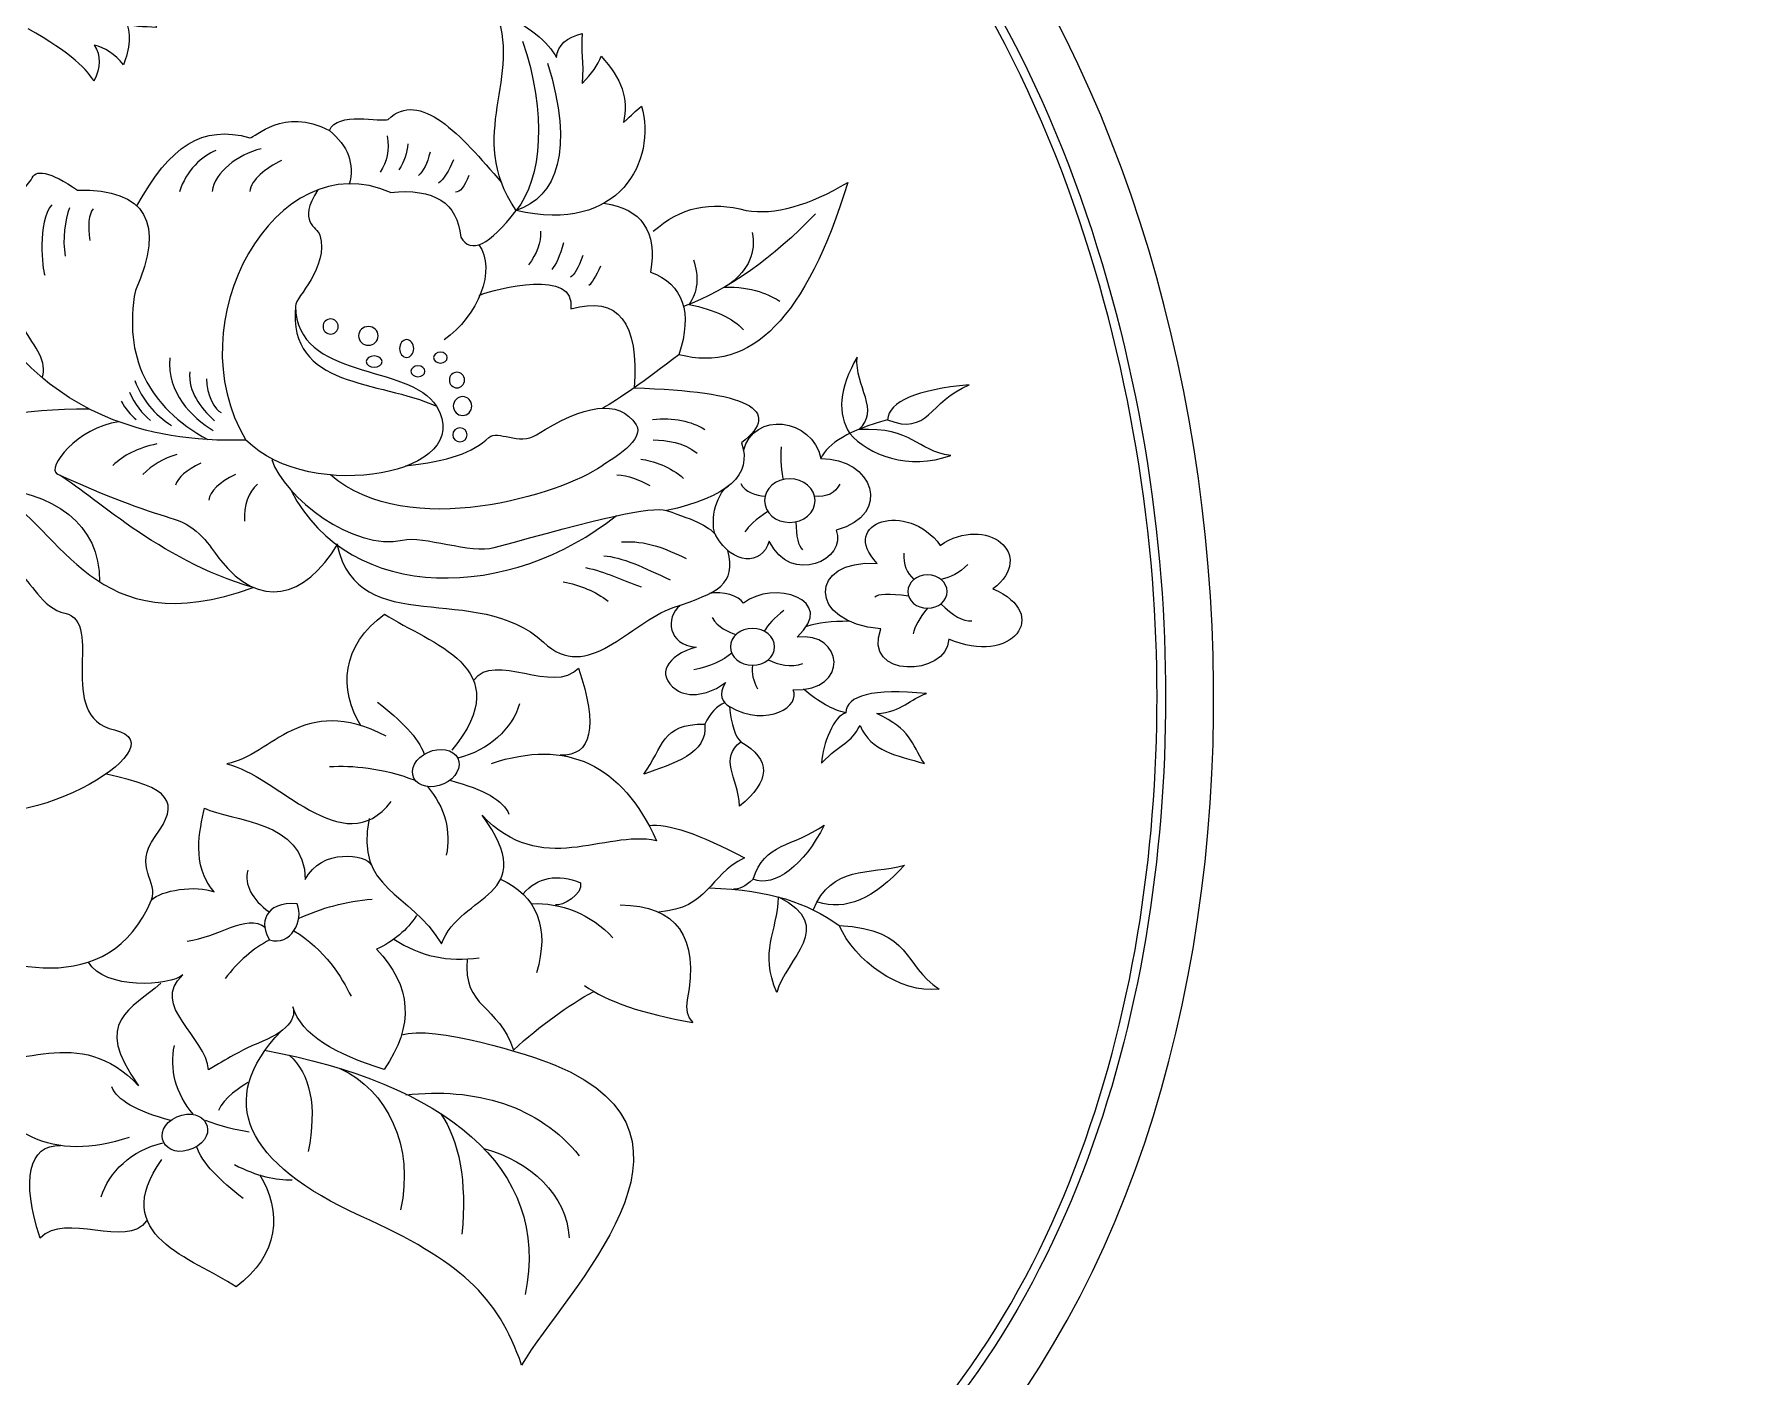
# Model space of a CAD drawing. Header units: millimetres. Extents: x -166 to 172, y -158 to 129.
# Drawn here: x 12.9 to 172.2, y -93 to 32.7 of the extents above; entities that cross this region are included whole.
import ezdxf

# ---------------------------------------------------------------- set-up
doc = ezdxf.new("R2010")
doc.units = ezdxf.units.MM
doc.header["$MEASUREMENT"] = 0
doc.layers.add('layer 1', color=7, linetype='Continuous')

msp = doc.modelspace()

# ---------------------------------------------------------------- linework, layer by layer
at = {"layer": 'layer 1', "color": 250, "lineweight": 20}
msp.add_open_spline([(-12.3631, -123.435), (-165.7126, -157.8223), (-137.4806, 122.4513), (-9.1886, 68.7229), (-9.1886, 68.7229), (-8.4247, 74.1681), (-12.1509, 86.8122), (-13.9516, 91.1744), (-13.9516, 91.1744), (-24.329, 73.4211), (-53.2367, 77.0998), (-64.9361, 97.1143), (-64.9361, 97.1143), (-67.5758, 101.6303), (-64.3734, 103.359), (-56.886, 104.9023), (-56.886, 104.9023), (-41.2744, 108.1206), (-34.0526, 113.077), (-20.7248, 102.9337), (-20.7248, 102.9337), (-24.2642, 107.7232), (-25.494, 110.9543), (-28.7995, 114.4332), (-28.7995, 114.4332), (-38.1184, 124.2413), (-17.0344, 125.9335), (-6.4461, 116.3239), (-6.4461, 116.3239), (29.5395, 128.922), (42.3963, 123.0658), (34.9589, 115.2471), (34.9589, 115.2471), (26.8166, 106.6876), (17.5016, 86.8637), (16.669, 68.8077), (16.669, 68.8077), (143.9302, 122.6322), (172.1622, -157.6414), (18.9416, -123.3026), (18.9416, -123.3026), (3.8516, -119.9208), (1.0822, -120.121), (-12.3631, -123.435)], degree=3, knots=[0, 0, 0, 0, 0.09090909, 0.09090909, 0.09090909, 0.09090909, 0.18181818, 0.18181818, 0.18181818, 0.18181818, 0.27272727, 0.27272727, 0.27272727, 0.27272727, 0.36363636, 0.36363636, 0.36363636, 0.36363636, 0.45454545, 0.45454545, 0.45454545, 0.45454545, 0.54545455, 0.54545455, 0.54545455, 0.54545455, 0.63636364, 0.63636364, 0.63636364, 0.63636364, 0.72727273, 0.72727273, 0.72727273, 0.72727273, 0.81818182, 0.81818182, 0.81818182, 0.81818182, 0.90909091, 0.90909091, 0.90909091, 0.90909091, 1, 1, 1, 1], dxfattribs=at)
at = {"layer": 'layer 1', "color": 22, "lineweight": 20}
for points, knots in [([(19.4704, 63.6169), (36.9992, 71.034), (55.7427, 73.056), (73.1436, 64.1592), (73.1436, 64.1592), (102.8099, 48.9912), (115.9726, 9.6672), (117.76, -21.1733), (117.76, -21.1733), (119.4095, -49.638), (112.5371, -83.2521), (90.5999, -103.4306), (90.5999, -103.4306), (71.2041, -121.2715), (45.6121, -123.2097), (20.7336, -117.634), (20.7336, -117.634), (5.7393, -114.2736), (1.5423, -114.1494), (-13.1995, -117.7799), (-13.1995, -117.7799), (-38.1137, -123.3544), (-63.7516, -121.4031), (-83.1526, -103.5041), (-83.1526, -103.5041), (-105.1191, -83.2381), (-111.9123, -49.4954), (-110.1288, -20.965), (-110.1288, -20.965), (-108.206, 9.7941), (-94.9675, 48.5465), (-65.5421, 63.8095), (-65.5421, 63.8095), (-47.8983, 72.9613), (-28.8016, 71.0301), (-10.9432, 63.519), (-10.9432, 63.519), (-10.7365, 63.4321), (-10.4057, 64.1396), (-10.677, 64.2663), (-10.677, 64.2663), (-15.6231, 66.578), (-20.9344, 68.0944), (-26.2842, 69.226), (-26.2842, 69.226), (-31.5101, 70.3315), (-36.8627, 70.8798), (-42.2054, 70.6978), (-42.2054, 70.6978), (-50.5449, 70.4137), (-58.4989, 68.364), (-65.9105, 64.5197), (-65.9105, 64.5197), (-95.4681, 49.188), (-108.9698, 10.3978), (-110.9272, -20.9151), (-110.9272, -20.9151), (-112.7349, -49.8317), (-105.7835, -83.7136), (-83.6951, -104.0921), (-83.6951, -104.0921), (-64.0503, -122.216), (-38.0976, -124.1706), (-13.0248, -118.5606), (-13.0248, -118.5606), (-13.0248, -118.5606), (-13.0082, -118.5567), (-13.0082, -118.5567), (-13.0082, -118.5567), (-7.6509, -117.2373), (-2.017, -115.91), (3.5272, -115.8857), (3.5272, -115.8857), (6.0309, -115.8748), (8.4993, -116.1221), (10.9711, -116.5059), (10.9711, -116.5059), (14.1835, -117.0046), (17.3871, -117.7039), (20.5586, -118.4146), (20.5586, -118.4146), (45.5936, -124.0254), (71.501, -122.0853), (91.1415, -104.0194), (91.1415, -104.0194), (113.2004, -83.729), (120.2305, -49.9772), (118.5587, -21.127), (118.5587, -21.127), (116.7385, 10.2786), (103.3081, 49.635), (73.5078, 64.8715), (73.5078, 64.8715), (66.1943, 68.6108), (58.3589, 70.5828), (50.1533, 70.8189), (50.1533, 70.8189), (44.8957, 70.9702), (39.6467, 70.4061), (34.5099, 69.2952), (34.5099, 69.2952), (29.2633, 68.1606), (24.1411, 66.4613), (19.2025, 64.3725), (19.2025, 64.3725), (18.9522, 64.2276), (19.3216, 63.5554), (19.4704, 63.6169)], [0, 0, 0, 0, 0.03703704, 0.03703704, 0.03703704, 0.03703704, 0.07407407, 0.07407407, 0.07407407, 0.07407407, 0.11111111, 0.11111111, 0.11111111, 0.11111111, 0.14814815, 0.14814815, 0.14814815, 0.14814815, 0.18518519, 0.18518519, 0.18518519, 0.18518519, 0.22222222, 0.22222222, 0.22222222, 0.22222222, 0.25925926, 0.25925926, 0.25925926, 0.25925926, 0.2962963, 0.2962963, 0.2962963, 0.2962963, 0.33333333, 0.33333333, 0.33333333, 0.33333333, 0.37037037, 0.37037037, 0.37037037, 0.37037037, 0.40740741, 0.40740741, 0.40740741, 0.40740741, 0.44444444, 0.44444444, 0.44444444, 0.44444444, 0.48148148, 0.48148148, 0.48148148, 0.48148148, 0.51851852, 0.51851852, 0.51851852, 0.51851852, 0.55555556, 0.55555556, 0.55555556, 0.55555556, 0.59259259, 0.59259259, 0.59259259, 0.59259259, 0.62962963, 0.62962963, 0.62962963, 0.62962963, 0.66666667, 0.66666667, 0.66666667, 0.66666667, 0.7037037, 0.7037037, 0.7037037, 0.7037037, 0.74074074, 0.74074074, 0.74074074, 0.74074074, 0.77777778, 0.77777778, 0.77777778, 0.77777778, 0.81481481, 0.81481481, 0.81481481, 0.81481481, 0.85185185, 0.85185185, 0.85185185, 0.85185185, 0.88888889, 0.88888889, 0.88888889, 0.88888889, 0.92592593, 0.92592593, 0.92592593, 0.92592593, 0.96296296, 0.96296296, 0.96296296, 0.96296296, 1, 1, 1, 1]), ([(-3.4224, 35.7714), (3.2817, 41.6884), (9.3297, 43.3478), (14.3545, 40.3192), (14.3545, 40.3192), (19.5029, 37.216), (19.0401, 41.5019), (26.1766, 36.7983), (26.1766, 36.7983), (24.576, 36.6872), (23.5994, 36.3902), (22.6426, 36.5469), (22.6426, 36.5469), (23.7742, 35.4849), (24.3915, 34.7396), (24.3402, 33.2874), (24.3402, 33.2874), (23.2599, 33.4338), (21.923, 33.1418), (21.4081, 34.0199), (21.4081, 34.0199), (22.0814, 32.8888), (21.8404, 31.2116), (21.2924, 29.8083), (21.2924, 29.8083), (20.4563, 30.8092), (19.5433, 31.4196), (18.5531, 31.6393), (18.5531, 31.6393), (19.1834, 30.6628), (19.1705, 29.5396), (18.5145, 28.27), (18.5145, 28.27), (18.0257, 29.1976), (16.4048, 30.9311), (12.3673, 33.1651)], [0, 0, 0, 0, 0.11111111, 0.11111111, 0.11111111, 0.11111111, 0.22222222, 0.22222222, 0.22222222, 0.22222222, 0.33333333, 0.33333333, 0.33333333, 0.33333333, 0.44444444, 0.44444444, 0.44444444, 0.44444444, 0.55555556, 0.55555556, 0.55555556, 0.55555556, 0.66666667, 0.66666667, 0.66666667, 0.66666667, 0.77777778, 0.77777778, 0.77777778, 0.77777778, 0.88888889, 0.88888889, 0.88888889, 0.88888889, 1, 1, 1, 1]), ([(58.0164, 16.1745), (53.1851, 23.3524), (58.8445, 28.5293), (56.0073, 35.1725), (56.0073, 35.1725), (59.2205, 33.3512), (61.0557, 31.9516), (61.8026, 30.4779), (61.8026, 30.4779), (61.9185, 31.6823), (62.7425, 32.3361), (64.2172, 32.7155), (64.2172, 32.7155), (64.0302, 31.075), (64.3837, 30.1143), (64.2011, 28.0612), (64.2011, 28.0612), (65.1202, 29.0143), (65.6656, 29.7544), (65.9751, 30.606), (65.9751, 30.606), (67.9265, 28.4598), (68.5508, 26.6882), (68.0614, 24.3899), (68.0614, 24.3899), (68.9756, 25.2212), (69.0768, 25.3987), (69.7613, 25.9302), (69.7613, 25.9302), (71.1892, 20.9481), (67.784, 13.8817), (58.0166, 16.1745)], [0, 0, 0, 0, 0.125, 0.125, 0.125, 0.125, 0.25, 0.25, 0.25, 0.25, 0.375, 0.375, 0.375, 0.375, 0.5, 0.5, 0.5, 0.5, 0.625, 0.625, 0.625, 0.625, 0.75, 0.75, 0.75, 0.75, 0.875, 0.875, 0.875, 0.875, 1, 1, 1, 1]), ([(22.5384, 16.6032), (25.6664, 22.2382), (28.6505, 24.2084), (33.1024, 22.9822), (33.1024, 22.9822), (33.591, 22.9269), (36.2482, 25.9336), (40.5536, 23.6562), (40.5536, 23.6562), (41.2445, 25.4583), (45.4392, 24.4227), (46.0397, 24.6832), (46.0397, 24.6832), (49.0523, 27.5308), (52.805, 23.2785), (56.6594, 18.7792)], [0, 0, 0, 0, 0.25, 0.25, 0.25, 0.25, 0.5, 0.5, 0.5, 0.5, 0.75, 0.75, 0.75, 0.75, 1, 1, 1, 1]), ([(32.7492, -5.3173), (22.8073, -5.6109), (15.2351, -2.3834), (10.032, 4.3651), (10.032, 4.3651), (6.0659, 7.4947), (6.9415, 12.3848), (12.6593, 19.0352), (12.6593, 19.0352), (12.9684, 20.1356), (14.4109, 19.8177), (16.9865, 18.0816), (16.9865, 18.0816), (23.4255, 18.1795), (25.2286, 15.0499), (22.3953, 8.6927), (22.3953, 8.6927), (21.2692, 2.4894), (23.5286, -2.1632), (29.1733, -5.2649)], [0, 0, 0, 0, 0.2, 0.2, 0.2, 0.2, 0.4, 0.4, 0.4, 0.4, 0.6, 0.6, 0.6, 0.6, 0.8, 0.8, 0.8, 0.8, 1, 1, 1, 1]), ([(39.4787, 18.0999), (37.477, 15.0514), (39.4383, 14.6412), (39.654, 13.8715), (39.654, 13.8715), (40.5247, 10.7646), (37.3779, 8.1278), (37.3855, 7.2258), (37.3855, 7.2258), (37.4442, 0.2354), (48.0689, 1.9162), (50.5643, -2.1438), (50.5643, -2.1438), (54.4725, -8.5021), (38.7986, -11.3701), (32.7492, -5.3173)], [0, 0, 0, 0, 0.25, 0.25, 0.25, 0.25, 0.5, 0.5, 0.5, 0.5, 0.75, 0.75, 0.75, 0.75, 1, 1, 1, 1]), ([(46.2714, 17.8616), (50.3666, 18.2772), (52.556, 16.8837), (52.8394, 13.6806), (52.8394, 13.6806), (53.7924, 12.0669), (55.5181, 12.8982), (58.0164, 16.1745)], [0, 0, 0, 0, 0.5, 0.5, 0.5, 0.5, 1, 1, 1, 1]), ([(70.8521, 14.2219), (73.383, 16.4679), (76.2841, 17.1125), (79.5556, 16.1555), (79.5556, 16.1555), (82.2305, 15.7455), (85.3993, 16.6244), (89.0618, 18.7925), (89.0618, 18.7925), (85.1935, 6.1941), (80.0226, 0.8788), (73.2596, 2.6783)], [0, 0, 0, 0, 0.33333333, 0.33333333, 0.33333333, 0.33333333, 0.66666667, 0.66666667, 0.66666667, 0.66666667, 1, 1, 1, 1]), ([(74.607, 11.5567), (75.1572, 9.9347), (75.0231, 8.5406), (74.2047, 7.3748), (74.2047, 7.3748), (76.635, 6.8766), (78.3291, 6.0866), (79.287, 5.0047)], [0, 0, 0, 0, 0.5, 0.5, 0.5, 0.5, 1, 1, 1, 1]), ([(54.5512, 8.2263), (56.162, 8.8769), (63.7023, 10.8065), (63.1364, 6.9558), (63.1364, 6.9558), (67.5808, 8.2449), (69.5453, 5.6867), (69.0622, -0.4274)], [0, 0, 0, 0, 0.5, 0.5, 0.5, 0.5, 1, 1, 1, 1]), ([(40.6675, 6.0183), (41.0595, 6.0183), (41.3776, 5.7034), (41.3776, 5.3151), (41.3776, 5.3151), (41.3776, 4.9268), (41.0595, 4.6119), (40.6675, 4.6119), (40.6675, 4.6119), (40.2757, 4.6119), (39.9578, 4.9268), (39.9578, 5.3151), (39.9578, 5.3151), (39.9578, 5.7034), (40.2757, 6.0183), (40.6675, 6.0183)], [0, 0, 0, 0, 0.25, 0.25, 0.25, 0.25, 0.5, 0.5, 0.5, 0.5, 0.75, 0.75, 0.75, 0.75, 1, 1, 1, 1]), ([(44.2015, 5.3151), (44.7042, 5.3151), (45.112, 4.9215), (45.112, 4.4361), (45.112, 4.4361), (45.112, 3.9509), (44.7042, 3.5572), (44.2015, 3.5572), (44.2015, 3.5572), (43.6988, 3.5572), (43.2912, 3.9509), (43.2912, 4.4361), (43.2912, 4.4361), (43.2912, 4.9215), (43.6988, 5.3151), (44.2015, 5.3151)], [0, 0, 0, 0, 0.25, 0.25, 0.25, 0.25, 0.5, 0.5, 0.5, 0.5, 0.75, 0.75, 0.75, 0.75, 1, 1, 1, 1]), ([(47.7816, 4.0846), (48.148, 4.0846), (48.4452, 3.7106), (48.4452, 3.2496), (48.4452, 3.2496), (48.4452, 2.7885), (48.148, 2.4146), (47.7816, 2.4146), (47.7816, 2.4146), (47.4153, 2.4146), (47.1181, 2.7885), (47.1181, 3.2496), (47.1181, 3.2496), (47.1181, 3.7106), (47.4153, 4.0846), (47.7816, 4.0846)], [0, 0, 0, 0, 0.25, 0.25, 0.25, 0.25, 0.5, 0.5, 0.5, 0.5, 0.75, 0.75, 0.75, 0.75, 1, 1, 1, 1]), ([(44.7417, 2.561), (45.1506, 2.561), (45.4825, 2.3249), (45.4825, 2.0337), (45.4825, 2.0337), (45.4825, 1.7425), (45.1506, 1.5063), (44.7417, 1.5063), (44.7417, 1.5063), (44.3327, 1.5063), (44.0009, 1.7425), (44.0009, 2.0337), (44.0009, 2.0337), (44.0009, 2.3249), (44.3327, 2.561), (44.7417, 2.561)], [0, 0, 0, 0, 0.25, 0.25, 0.25, 0.25, 0.5, 0.5, 0.5, 0.5, 0.75, 0.75, 0.75, 0.75, 1, 1, 1, 1]), ([(48.841, 1.6395), (49.202, 1.6395), (49.4947, 1.4102), (49.4947, 1.1275), (49.4947, 1.1275), (49.4947, 0.8447), (49.202, 0.6154), (48.841, 0.6154), (48.841, 0.6154), (48.4801, 0.6154), (48.1874, 0.8447), (48.1874, 1.1275), (48.1874, 1.1275), (48.1874, 1.4102), (48.4801, 1.6395), (48.841, 1.6395)], [0, 0, 0, 0, 0.25, 0.25, 0.25, 0.25, 0.5, 0.5, 0.5, 0.5, 0.75, 0.75, 0.75, 0.75, 1, 1, 1, 1]), ([(50.939, 2.9197), (51.2941, 2.9197), (51.582, 2.6904), (51.582, 2.4077), (51.582, 2.4077), (51.582, 2.1249), (51.2941, 1.8956), (50.939, 1.8956), (50.939, 1.8956), (50.5838, 1.8956), (50.2959, 2.1249), (50.2959, 2.4077), (50.2959, 2.4077), (50.2959, 2.6904), (50.5838, 2.9197), (50.939, 2.9197)], [0, 0, 0, 0, 0.25, 0.25, 0.25, 0.25, 0.5, 0.5, 0.5, 0.5, 0.75, 0.75, 0.75, 0.75, 1, 1, 1, 1]), ([(89.2561, -4.6898), (88.0328, -2.869), (88.2562, -0.4912), (89.9259, 2.4439), (89.9259, 2.4439), (89.7067, -0.2966), (92.1561, -2.5621), (90.0864, -4.317), (90.0864, -4.317), (95.2512, -4.1251), (95.3877, -6.2748), (98.6911, -6.7559), (98.6911, -6.7559), (94.8173, -8.1758), (90.8939, -6.6779), (89.2561, -4.6898)], [0, 0, 0, 0, 0.25, 0.25, 0.25, 0.25, 0.5, 0.5, 0.5, 0.5, 0.75, 0.75, 0.75, 0.75, 1, 1, 1, 1]), ([(52.4884, 1.0376), (52.8803, 1.0376), (53.1981, 0.7094), (53.1981, 0.305), (53.1981, 0.305), (53.1981, -0.0994), (52.8803, -0.4274), (52.4884, -0.4274), (52.4884, -0.4274), (52.0965, -0.4274), (51.7785, -0.0994), (51.7785, 0.305), (51.7785, 0.305), (51.7785, 0.7094), (52.0965, 1.0376), (52.4884, 1.0376)], [0, 0, 0, 0, 0.25, 0.25, 0.25, 0.25, 0.5, 0.5, 0.5, 0.5, 0.75, 0.75, 0.75, 0.75, 1, 1, 1, 1]), ([(47.6793, -7.7129), (51.7373, -7.303), (53.982, -6.4558), (55.4793, -5.0722), (55.4793, -5.0722), (56.3067, -4.3078), (58.2922, -5.8695), (59.9265, -4.8222), (59.9265, -4.8222), (64.2969, -2.0213), (67.6617, -1.3834), (69.2473, -3.8846), (69.2473, -3.8846), (70.1301, -5.2774), (67.0185, -7.0756), (66.0375, -7.752), (66.0375, -7.752), (62.2232, -10.3817), (47.9708, -14.8527), (40.6504, -8.5744)], [0, 0, 0, 0, 0.2, 0.2, 0.2, 0.2, 0.4, 0.4, 0.4, 0.4, 0.6, 0.6, 0.6, 0.6, 0.8, 0.8, 0.8, 0.8, 1, 1, 1, 1]), ([(53.013, -1.2478), (53.4901, -1.2478), (53.8773, -1.6414), (53.8773, -2.1267), (53.8773, -2.1267), (53.8773, -2.6121), (53.4901, -3.0057), (53.013, -3.0057), (53.013, -3.0057), (52.5359, -3.0057), (52.149, -2.6121), (52.149, -2.1267), (52.149, -2.1267), (52.149, -1.6414), (52.5359, -1.2478), (53.013, -1.2478)], [0, 0, 0, 0, 0.25, 0.25, 0.25, 0.25, 0.5, 0.5, 0.5, 0.5, 0.75, 0.75, 0.75, 0.75, 1, 1, 1, 1]), ([(69.0622, -0.4274), (79.6998, -0.7398), (83.0536, -2.4588), (79.1237, -5.584), (79.1237, -5.584), (80.1523, -8.5529), (77.8068, -10.6623), (72.0867, -11.9125)], [0, 0, 0, 0, 0.5, 0.5, 0.5, 0.5, 1, 1, 1, 1]), ([(92.7653, -3.4159), (96.6373, -4.9535), (96.6093, -1.6991), (100.4196, -0.1344), (100.4196, -0.1344), (95.4814, -0.6032), (92.93, -1.6971), (92.7653, -3.4159), (92.7653, -3.4159), (89.2472, -4.3926), (87.1689, -5.6035), (86.5308, -7.0489)], [0, 0, 0, 0, 0.33333333, 0.33333333, 0.33333333, 0.33333333, 0.66666667, 0.66666667, 0.66666667, 0.66666667, 1, 1, 1, 1]), ([(18.1107, -2.4142), (4.9515, -2.4336), (1.1933, -5.8806), (9.3911, -10.227), (9.3911, -10.227), (15.6117, -13.5251), (18.4828, -24.5543), (33.4096, -19.0977), (33.4096, -19.0977), (24.517, -16.5275), (18.3003, -10.3149), (15.0509, -8.4552)], [0, 0, 0, 0, 0.33333333, 0.33333333, 0.33333333, 0.33333333, 0.66666667, 0.66666667, 0.66666667, 0.66666667, 1, 1, 1, 1]), ([(79.3132, -6.3242), (80.1838, -2.5835), (85.7651, -3.1886), (86.5308, -7.0489), (86.5308, -7.0489), (91.3458, -6.9406), (93.3702, -12.3029), (87.9728, -13.7346), (87.9728, -13.7346), (89.0704, -16.4873), (83.7198, -19.0035), (81.7165, -14.7755), (81.7165, -14.7755), (80.9513, -17.1159), (78.3045, -16.9996), (76.7164, -14.2562), (76.7164, -14.2562), (76.1665, -13.3061), (76.5698, -10.4339), (77.8842, -9.6056)], [0, 0, 0, 0, 0.2, 0.2, 0.2, 0.2, 0.4, 0.4, 0.4, 0.4, 0.6, 0.6, 0.6, 0.6, 0.8, 0.8, 0.8, 0.8, 1, 1, 1, 1]), ([(20.8607, -3.6088), (16.9477, -4.0785), (14.0635, -7.996), (15.0509, -8.4552), (15.0509, -8.4552), (21.2936, -11.3588), (24.4591, -12.161), (26.4087, -12.85), (26.4087, -12.85), (28.5024, -13.5898), (29.6083, -15.5854), (30.3593, -16.5416), (30.3593, -16.5416), (33.9777, -21.15), (38.1778, -20.2137), (41.3467, -15.0181)], [0, 0, 0, 0, 0.25, 0.25, 0.25, 0.25, 0.5, 0.5, 0.5, 0.5, 0.75, 0.75, 0.75, 0.75, 1, 1, 1, 1]), ([(52.7661, -4.1777), (53.141, -4.1777), (53.4452, -4.4663), (53.4452, -4.8222), (53.4452, -4.8222), (53.4452, -5.1781), (53.141, -5.4667), (52.7661, -5.4667), (52.7661, -5.4667), (52.3913, -5.4667), (52.0871, -5.1781), (52.0871, -4.8222), (52.0871, -4.8222), (52.0871, -4.4663), (52.3913, -4.1777), (52.7661, -4.1777)], [0, 0, 0, 0, 0.25, 0.25, 0.25, 0.25, 0.5, 0.5, 0.5, 0.5, 0.75, 0.75, 0.75, 0.75, 1, 1, 1, 1]), ([(35.1524, -7.119), (36.2849, -10.6818), (42.8265, -15.7186), (47.3959, -14.6665), (47.3959, -14.6665), (49.3366, -14.2197), (53.811, -15.9701), (55.9761, -15.3698), (55.9761, -15.3698), (65.7241, -12.6669), (70.7083, -11.4633), (72.0867, -11.9125)], [0, 0, 0, 0, 0.33333333, 0.33333333, 0.33333333, 0.33333333, 0.66666667, 0.66666667, 0.66666667, 0.66666667, 1, 1, 1, 1]), ([(83.6297, -8.9348), (84.935, -8.9348), (85.9938, -9.8483), (85.9938, -10.9749), (85.9938, -10.9749), (85.9938, -12.1015), (84.935, -13.015), (83.6297, -13.015), (83.6297, -13.015), (82.3243, -13.015), (81.2657, -12.1015), (81.2657, -10.9749), (81.2657, -10.9749), (81.2657, -9.8483), (82.3243, -8.9348), (83.6297, -8.9348)], [0, 0, 0, 0, 0.25, 0.25, 0.25, 0.25, 0.5, 0.5, 0.5, 0.5, 0.75, 0.75, 0.75, 0.75, 1, 1, 1, 1]), ([(102.6417, -19.2371), (106.8083, -16.0533), (102.0244, -12.2053), (97.7035, -15.1646), (97.7035, -15.1646), (94.6581, -10.926), (88.1537, -12.9656), (91.8011, -16.8464), (91.8011, -16.8464), (85.3583, -16.4537), (85.2297, -22.4033), (92.148, -22.9873), (92.148, -22.9873), (90.3375, -27.6359), (98.3826, -27.509), (98.5059, -23.9249), (98.5059, -23.9249), (104.4216, -26.5325), (108.1765, -21.5711), (102.6417, -19.2371)], [0, 0, 0, 0, 0.2, 0.2, 0.2, 0.2, 0.4, 0.4, 0.4, 0.4, 0.6, 0.6, 0.6, 0.6, 0.8, 0.8, 0.8, 0.8, 1, 1, 1, 1]), ([(-0.165, -14.8986), (1.2985, -17.2451), (7.4767, -16.0273), (11.5012, -17.8568), (11.5012, -17.8568), (12.5741, -18.3445), (13.6333, -21.0577), (15.8117, -21.5122), (15.8117, -21.5122), (19.6026, -22.303), (14.7589, -31.1158), (20.4473, -32.436), (20.4473, -32.436), (27.0474, -33.9677), (10.8358, -43.2598), (4.6411, -39.1694)], [0, 0, 0, 0, 0.25, 0.25, 0.25, 0.25, 0.5, 0.5, 0.5, 0.5, 0.75, 0.75, 0.75, 0.75, 1, 1, 1, 1]), ([(41.2761, -15.1327), (43.2758, -24.0664), (54.3576, -18.4144), (60.5748, -24.2289), (60.5748, -24.2289), (64.7659, -28.1486), (68.6101, -22.3772), (72.7321, -20.9843), (72.7321, -20.9843), (77.0236, -19.5342), (78.5974, -18.8549), (77.8365, -15.6443)], [0, 0, 0, 0, 0.33333333, 0.33333333, 0.33333333, 0.33333333, 0.66666667, 0.66666667, 0.66666667, 0.66666667, 1, 1, 1, 1]), ([(73.3583, -20.7756), (71.9838, -21.9813), (72.2082, -24.4569), (74.8644, -24.6865), (74.8644, -24.6865), (72.128, -25.5071), (71.0493, -27.2086), (72.9925, -28.6615), (72.9925, -28.6615), (74.1066, -29.4944), (76.2533, -29.14), (77.6016, -27.98), (77.6016, -27.98), (76.8914, -29.1204), (77.3412, -29.8918), (77.9817, -30.2533), (77.9817, -30.2533), (81.6017, -32.2955), (84.7202, -30.1265), (83.9384, -28.6711), (83.9384, -28.6711), (89.3396, -28.8471), (88.6298, -23.1925), (84.3086, -23.749), (84.3086, -23.749), (88.2386, -20.2234), (81.9735, -18.3483), (79.3088, -20.5848), (79.3088, -20.5848), (78.8477, -19.8737), (77.3704, -19.4256), (76.11, -19.6696)], [0, 0, 0, 0, 0.125, 0.125, 0.125, 0.125, 0.25, 0.25, 0.25, 0.25, 0.375, 0.375, 0.375, 0.375, 0.5, 0.5, 0.5, 0.5, 0.625, 0.625, 0.625, 0.625, 0.75, 0.75, 0.75, 0.75, 0.875, 0.875, 0.875, 0.875, 1, 1, 1, 1]), ([(96.5153, -17.9187), (97.5295, -17.9187), (98.3517, -18.6206), (98.3517, -19.4861), (98.3517, -19.4861), (98.3517, -20.3517), (97.5295, -21.0536), (96.5153, -21.0536), (96.5153, -21.0536), (95.5011, -21.0536), (94.6789, -20.3517), (94.6789, -19.4861), (94.6789, -19.4861), (94.6789, -18.6206), (95.5011, -17.9187), (96.5153, -17.9187)], [0, 0, 0, 0, 0.25, 0.25, 0.25, 0.25, 0.5, 0.5, 0.5, 0.5, 0.75, 0.75, 0.75, 0.75, 1, 1, 1, 1]), ([(43.5357, -32.0946), (41.374, -28.6413), (41.7069, -24.5196), (45.7221, -21.5878), (45.7221, -21.5878), (49.9127, -24.3774), (58.4281, -26.512), (52.0035, -34.3407)], [0, 0, 0, 0, 0.5, 0.5, 0.5, 0.5, 1, 1, 1, 1]), ([(80.1421, -22.9287), (81.2838, -22.9287), (82.21, -23.7028), (82.21, -24.6574), (82.21, -24.6574), (82.21, -25.6119), (81.2838, -26.3859), (80.1421, -26.3859), (80.1421, -26.3859), (79.0004, -26.3859), (78.0743, -25.6119), (78.0743, -24.6574), (78.0743, -24.6574), (78.0743, -23.7028), (79.0004, -22.9287), (80.1421, -22.9287)], [0, 0, 0, 0, 0.25, 0.25, 0.25, 0.25, 0.5, 0.5, 0.5, 0.5, 0.75, 0.75, 0.75, 0.75, 1, 1, 1, 1]), ([(54.1056, -27.757), (55.9093, -25.0489), (61.5697, -29.177), (63.8716, -26.6414), (63.8716, -26.6414), (65.6905, -32.147), (65.1217, -34.9007), (62.1359, -34.803)], [0, 0, 0, 0, 0.5, 0.5, 0.5, 0.5, 1, 1, 1, 1]), ([(88.8766, -30.8393), (87.7633, -31.1078), (86.7221, -33.7357), (86.5928, -35.5271), (86.5928, -35.5271), (88.4321, -33.6459), (89.3656, -33.7078), (90.2012, -32.0034), (90.2012, -32.0034), (91.2571, -34.4936), (93.5999, -34.7882), (96.2221, -35.5857), (96.2221, -35.5857), (94.9551, -33.5992), (95.0093, -32.4294), (91.7777, -30.8979), (91.7777, -30.8979), (94.1467, -30.7239), (94.935, -29.5117), (96.4074, -29.0228), (96.4074, -29.0228), (91.4278, -28.5735), (88.9179, -29.1791), (88.8766, -30.8393), (88.8766, -30.8393), (87.6435, -30.5585), (86.3251, -29.8236), (84.9213, -28.6341)], [0, 0, 0, 0, 0.14285714, 0.14285714, 0.14285714, 0.14285714, 0.28571429, 0.28571429, 0.28571429, 0.28571429, 0.42857143, 0.42857143, 0.42857143, 0.42857143, 0.57142857, 0.57142857, 0.57142857, 0.57142857, 0.71428571, 0.71428571, 0.71428571, 0.71428571, 0.85714286, 0.85714286, 0.85714286, 0.85714286, 1, 1, 1, 1]), ([(45.8763, -33.0223), (37.9549, -28.9552), (35.2389, -34.7828), (30.9484, -35.6123), (30.9484, -35.6123), (35.5433, -36.5667), (41.8738, -45.0035), (46.3397, -39.1306)], [0, 0, 0, 0, 0.5, 0.5, 0.5, 0.5, 1, 1, 1, 1]), ([(77.5369, -29.8881), (76.8193, -30.1752), (76.1959, -30.8438), (75.6669, -31.8941), (75.6669, -31.8941), (76.0372, -34.6676), (72.6693, -35.5926), (69.988, -36.5819), (69.988, -36.5819), (71.7731, -34.0741), (71.5865, -31.8298), (75.6669, -31.8941)], [0, 0, 0, 0, 0.33333333, 0.33333333, 0.33333333, 0.33333333, 0.66666667, 0.66666667, 0.66666667, 0.66666667, 1, 1, 1, 1]), ([(77.9817, -30.2533), (78.1565, -31.9723), (78.5167, -33.066), (79.0619, -33.5347), (79.0619, -33.5347), (81.9013, -35.1951), (81.8601, -37.207), (78.9385, -39.5702), (78.9385, -39.5702), (78.7226, -36.6864), (76.9953, -35.1614), (79.0619, -33.5347)], [0, 0, 0, 0, 0.33333333, 0.33333333, 0.33333333, 0.33333333, 0.66666667, 0.66666667, 0.66666667, 0.66666667, 1, 1, 1, 1]), ([(55.7084, -35.5634), (62.7778, -33.2179), (67.9254, -35.6284), (71.1513, -42.7956), (71.1513, -42.7956), (66.2609, -41.7834), (60.402, -46.3366), (54.8333, -40.4011)], [0, 0, 0, 0, 0.5, 0.5, 0.5, 0.5, 1, 1, 1, 1]), ([(49.7607, -34.5305), (48.6271, -35.05), (48.0436, -36.1308), (48.457, -36.9441), (48.457, -36.9441), (48.8705, -37.7573), (50.1254, -37.9955), (51.259, -37.476), (51.259, -37.476), (52.3925, -36.9564), (52.9763, -35.8756), (52.5627, -35.0623), (52.5627, -35.0623), (52.1491, -34.2491), (50.8943, -34.0109), (49.7607, -34.5305)], [0, 0, 0, 0, 0.25, 0.25, 0.25, 0.25, 0.5, 0.5, 0.5, 0.5, 0.75, 0.75, 0.75, 0.75, 1, 1, 1, 1]), ([(3.681, -51.5395), (9.5412, -54.7953), (19.9348, -57.7877), (23.9176, -48.3257), (23.9176, -48.3257), (24.6109, -46.6784), (22.1678, -45.2798), (24.2565, -42.4046), (24.2565, -42.4046), (26.6187, -39.1531), (25.7665, -37.8437), (19.6825, -36.5763)], [0, 0, 0, 0, 0.33333333, 0.33333333, 0.33333333, 0.33333333, 0.66666667, 0.66666667, 0.66666667, 0.66666667, 1, 1, 1, 1]), ([(23.9176, -48.3257), (24.7292, -47.4666), (28.0921, -46.8973), (29.7851, -47.593), (29.7851, -47.593), (27.5825, -45.0092), (28.4177, -41.8659), (28.8734, -39.762), (28.8734, -39.762), (31.3131, -40.9665), (38.2922, -40.8565), (38.2934, -46.4328)], [0, 0, 0, 0, 0.33333333, 0.33333333, 0.33333333, 0.33333333, 0.66666667, 0.66666667, 0.66666667, 0.66666667, 1, 1, 1, 1]), ([(44.269, -40.7148), (42.9156, -47.4715), (48.0885, -47.4882), (51.038, -52.441), (51.038, -52.441), (52.7991, -47.6579), (60.4988, -48.1732), (54.8333, -40.4011)], [0, 0, 0, 0, 0.5, 0.5, 0.5, 0.5, 1, 1, 1, 1]), ([(70.4612, -41.3893), (72.1807, -41.1504), (75.156, -42.1567), (79.3873, -44.4082), (79.3873, -44.4082), (75.9365, -46.1152), (76.1317, -49.0777), (71.3688, -49.4789)], [0, 0, 0, 0, 0.5, 0.5, 0.5, 0.5, 1, 1, 1, 1]), ([(80.2111, -46.4116), (81.2338, -42.9423), (83.9205, -43.4164), (86.8513, -41.3296), (86.8513, -41.3296), (84.9919, -45.1213), (82.1993, -47.1978), (80.2111, -46.4116), (80.2111, -46.4116), (79.4542, -47.0788), (78.8386, -47.389), (78.3638, -47.3422)], [0, 0, 0, 0, 0.33333333, 0.33333333, 0.33333333, 0.33333333, 0.66666667, 0.66666667, 0.66666667, 0.66666667, 1, 1, 1, 1]), ([(58.6992, -47.7773), (59.9465, -46.2), (61.9636, -45.8624), (64.0507, -46.7327), (64.0507, -46.7327), (64.3027, -47.8417), (62.3169, -48.9269), (61.7164, -48.8129)], [0, 0, 0, 0, 0.5, 0.5, 0.5, 0.5, 1, 1, 1, 1]), ([(85.8135, -49.3004), (87.5695, -45.0436), (90.994, -45.9989), (94.367, -45.0922), (94.367, -45.0922), (91.5158, -48.243), (88.8077, -49.3924), (86.2427, -48.5407)], [0, 0, 0, 0, 0.5, 0.5, 0.5, 0.5, 1, 1, 1, 1]), ([(34.9636, -52.08), (33.9513, -50.6305), (34.4499, -48.4467), (37.5375, -48.7083), (37.5375, -48.7083), (38.2166, -50.2392), (36.9026, -52.7154), (34.9636, -52.08)], [0, 0, 0, 0, 0.5, 0.5, 0.5, 0.5, 1, 1, 1, 1]), ([(67.7539, -48.806), (73.073, -48.8385), (75.1665, -51.803), (74.0338, -57.6997), (74.0338, -57.6997), (73.8624, -58.563), (74.0338, -59.2635), (74.5486, -59.8009)], [0, 0, 0, 0, 0.5, 0.5, 0.5, 0.5, 1, 1, 1, 1]), ([(82.4244, -57.0155), (83.2183, -53.8163), (88.0992, -50.8486), (82.578, -48.0617), (82.578, -48.0617), (82.487, -51.4528), (80.7239, -53.0795), (82.4244, -57.0155)], [0, 0, 0, 0, 0.5, 0.5, 0.5, 0.5, 1, 1, 1, 1]), ([(48.718, -49.8104), (47.8328, -51.1354), (46.5767, -52.1852), (44.9498, -52.9596), (44.9498, -52.9596), (48.2787, -56.3803), (48.519, -60.1267), (45.6706, -64.1988)], [0, 0, 0, 0, 0.5, 0.5, 0.5, 0.5, 1, 1, 1, 1]), ([(97.6099, -56.6735), (94.1115, -54.4256), (95.2655, -51.1616), (88.2451, -50.7227), (88.2451, -50.7227), (89.7309, -54.0002), (93.8421, -57.1454), (97.6099, -56.6735)], [0, 0, 0, 0, 0.5, 0.5, 0.5, 0.5, 1, 1, 1, 1]), ([(53.4419, -53.8653), (52.981, -58.4388), (56.4199, -58.143), (57.7674, -62.3907), (57.7674, -62.3907), (60.3381, -60.0503), (62.8464, -58.221), (65.2928, -56.9026)], [0, 0, 0, 0, 0.5, 0.5, 0.5, 0.5, 1, 1, 1, 1]), ([(45.6706, -64.1988), (41.1065, -62.7652), (37.9634, -61.0449), (37.1257, -58.3348), (37.1257, -58.3348), (37.5802, -59.7358), (36.096, -60.9412), (33.3678, -61.9509), (33.3678, -61.9509), (32.3382, -62.4233), (30.9656, -63.1889), (29.2499, -64.2477), (29.2499, -64.2477), (29.0631, -61.1501), (23.691, -58.2367), (26.8303, -55.354), (26.8303, -55.354), (25.672, -56.4104), (19.424, -56.7582), (18.0168, -54.1521)], [0, 0, 0, 0, 0.2, 0.2, 0.2, 0.2, 0.4, 0.4, 0.4, 0.4, 0.6, 0.6, 0.6, 0.6, 0.8, 0.8, 0.8, 0.8, 1, 1, 1, 1]), ([(21.8316, -70.5596), (14.7622, -72.9051), (9.6146, -70.4946), (6.3887, -63.3274), (6.3887, -63.3274), (11.2791, -64.3396), (17.138, -59.7864), (22.7067, -65.7219)], [0, 0, 0, 0, 0.5, 0.5, 0.5, 0.5, 1, 1, 1, 1]), ([(47.3047, -60.9636), (50.2757, -59.9848), (59.2873, -62.8026), (61.7371, -63.8189), (61.7371, -63.8189), (77.8674, -70.5107), (62.735, -84.7677), (58.5396, -91.8567), (58.5396, -91.8567), (56.3091, -85.3916), (52.8022, -82.1454), (43.4878, -77.9159), (43.4878, -77.9159), (32.7079, -73.0208), (29.757, -67.1205), (36.0557, -60.6048)], [0, 0, 0, 0, 0.25, 0.25, 0.25, 0.25, 0.5, 0.5, 0.5, 0.5, 0.75, 0.75, 0.75, 0.75, 1, 1, 1, 1]), ([(27.7793, -71.5925), (30.452, -70.3677), (28.8662, -67.4623), (26.281, -68.647), (26.281, -68.647), (23.6082, -69.8722), (25.1943, -72.7774), (27.7793, -71.5925)], [0, 0, 0, 0, 0.5, 0.5, 0.5, 0.5, 1, 1, 1, 1]), ([(23.4344, -78.366), (21.6307, -81.0741), (15.7945, -77.4551), (13.4926, -79.9907), (13.4926, -79.9907), (11.6737, -74.4851), (12.4183, -71.2223), (15.4041, -71.32)], [0, 0, 0, 0, 0.5, 0.5, 0.5, 0.5, 1, 1, 1, 1]), ([(34.0043, -74.0284), (36.166, -77.4817), (35.8331, -81.6034), (31.8179, -84.5352), (31.8179, -84.5352), (27.7811, -81.848), (19.7311, -79.7685), (24.8887, -72.6214)], [0, 0, 0, 0, 0.5, 0.5, 0.5, 0.5, 1, 1, 1, 1])]:
    msp.add_open_spline(points, degree=3, knots=knots, dxfattribs=at)
for points in [[(58.6345, 32.0184), (60.901, 25.3191), (60.489, 19.1574), (58.0166, 16.1745)], [(60.9527, 29.9645), (63.5281, 21.8228), (61.8283, 17.3726), (58.0164, 16.1745)], [(46.2714, 17.8616), (35.5313, 22.5561), (26.0787, 5.6611), (32.7492, -5.3173)], [(40.5536, 23.6562), (42.305, 22.2138), (42.9232, 20.5268), (42.4081, 18.5951)], [(45.9659, 23.1413), (46.1911, 21.8414), (45.9659, 20.7147), (45.2899, 19.7613)], [(47.8899, 22.4133), (47.8205, 21.5641), (47.5432, 20.7494), (47.0579, 19.9693)], [(29.9336, 21.7939), (28.6922, 21.3071), (27.1181, 19.8767), (26.52, 17.9137)], [(34.1619, 21.9453), (31.9779, 21.4081), (29.7939, 19.7439), (29.5859, 17.9413)], [(36.086, 20.8534), (34.6125, 20.1082), (33.1738, 19.0507), (33.1219, 17.9413)], [(49.9699, 21.6333), (49.7099, 20.5587), (49.3459, 19.8307), (48.8779, 19.4494)], [(52.1539, 20.9053), (51.7206, 19.8307), (51.2524, 19.1027), (50.7499, 18.7213)], [(53.6099, 19.4493), (53.1939, 18.3748), (52.7779, 17.8547), (52.3619, 17.8894)], [(14.5759, 16.7123), (13.2104, 15.1292), (13.704, 10.5824), (13.9123, 10.1313)], [(16.2441, 16.4113), (15.8049, 15.3158), (15.5582, 13.4651), (15.834, 11.9076)], [(18.447, 16.3147), (18.0311, 15.7948), (17.9271, 14.8067), (18.135, 13.3508)], [(66.2427, 16.8476), (69.7823, 16.3511), (71.2365, 14.2061), (70.6053, 10.4131)], [(13.6759, 0.535), (14.7478, 3.5677), (9.0463, 5.2895), (9.8343, 15.2947)], [(86.0371, 15.8626), (82.0454, 11.696), (77.9302, 8.799), (73.6923, 7.1716)], [(54.5241, 12.9634), (56.2334, 10.6447), (54.4478, 6.2949), (51.2822, 4.0602)], [(60.3179, 14.2493), (60.3525, 13.1574), (59.9711, 12.1), (59.1739, 11.0774)], [(62.4499, 13.1573), (62.1206, 11.9094), (61.7565, 11.0773), (61.3579, 10.6613)], [(80.1114, 14.1047), (80.483, 12.2579), (79.7826, 10.6545), (78.0101, 9.2944)], [(64.2699, 11.9613), (63.8193, 10.7654), (63.4378, 10.0894), (63.1259, 9.9333)], [(65.9339, 10.9733), (65.4659, 9.9854), (65.1019, 9.3786), (64.8419, 9.1534)], [(70.6053, 10.4131), (73.6711, 9.2413), (74.5558, 6.663), (73.2596, 2.6783)], [(77.4923, 8.99), (80.107, 9.1058), (81.8418, 8.2066), (82.7079, 7.6909)], [(37.3855, 7.2258), (36.6382, -0.5161), (45.2411, 0.3081), (50.5643, -2.1438)], [(25.6351, 2.376), (25.3144, -0.8608), (27.6903, -3.2036), (29.6683, -4.4181)], [(73.2596, 2.6783), (70.0499, 0.2171), (67.663, -1.4626), (66.0992, -2.3611)], [(22.3579, 0.2613), (23.0164, -1.524), (24.1604, -2.9281), (25.7898, -3.9506)], [(27.4817, 1.0699), (27.3376, -0.8503), (28.4344, -2.1681), (29.7977, -3.5114)], [(29.0451, 0.4191), (29.0469, -1.0326), (29.8944, -2.5828), (30.4237, -2.7303)], [(21.8379, -0.8307), (22.3578, -1.9573), (23.0164, -2.8414), (23.8139, -3.4827)], [(21.0579, -1.6627), (21.4912, -2.408), (21.9591, -2.9801), (22.4618, -3.3787)], [(70.7899, -3.379), (72.7678, -3.2056), (74.3988, -3.5179), (75.6825, -4.3159)], [(24.4119, -5.6667), (22.6266, -6.0654), (21.2573, -6.7413), (20.3039, -7.6947)], [(70.8422, -5.2786), (72.1352, -5.3309), (73.7138, -5.5308), (74.9543, -6.5285)], [(82.8272, -5.9355), (82.7451, -7.2051), (82.8506, -8.36), (83.0152, -9.0044)], [(26.2839, -6.6547), (25.0187, -7.036), (23.9613, -7.66), (23.1119, -8.5267)], [(28.5199, -7.4867), (27.1594, -8.1193), (26.3706, -8.804), (26.154, -9.5406)], [(69.6852, -7.1137), (70.7443, -7.201), (72.5598, -7.8212), (73.6789, -8.8969)], [(31.7699, -8.5267), (30.21, -9.2807), (29.378, -10.0867), (29.2739, -10.9447)], [(33.8239, -9.4367), (32.9487, -10.2252), (32.5413, -11.378), (32.6019, -12.8946)], [(67.4419, -8.5787), (68.5339, -8.5959), (69.526, -9.0648), (70.5486, -9.5676)], [(79.0426, -9.3863), (79.441, -10.1848), (80.4642, -10.5162), (81.3168, -10.5511)], [(88.3209, -9.422), (87.8786, -10.2922), (87.0865, -10.672), (85.9454, -10.5618)], [(8.2188, -9.5895), (14.9582, -10.227), (19.0549, -13.1066), (19.0571, -18.5795)], [(36.9656, -10.0406), (42.5349, -20.7888), (57.5721, -20.2809), (67.4298, -12.3546)], [(72.0867, -11.9125), (74.823, -12.7718), (76.3664, -13.5532), (76.7164, -14.2562)], [(81.5879, -12.0034), (80.4614, -12.7328), (79.7427, -13.3666), (79.4322, -13.9048)], [(84.2059, -12.9541), (84.2163, -14.3637), (84.4255, -15.2374), (84.8334, -15.5747)], [(67.8831, -14.8361), (70.1743, -14.6973), (71.9368, -15.4259), (73.9504, -16.3979)], [(94.3085, -15.897), (94.2414, -16.9547), (94.5556, -17.772), (95.2517, -18.3488)], [(64.5039, -17.2367), (66.4539, -17.6439), (67.8578, -18.3806), (69.7298, -19.0566)], [(66.22, -16.1447), (67.9013, -16.2312), (69.9899, -17.2539), (72.4338, -18.3807)], [(100.2961, -16.9518), (99.4892, -17.7362), (98.6502, -18.2018), (97.7789, -18.3489)], [(62.4359, -18.5904), (63.9958, -18.8503), (65.4613, -19.4886), (66.6226, -20.3725)], [(94.7446, -19.9032), (92.9094, -19.6865), (91.8587, -19.7183), (91.5926, -19.9989)], [(97.7789, -20.6234), (98.8557, -21.7567), (99.8182, -22.2907), (100.6662, -22.2255)], [(76.3768, -21.9033), (76.8702, -22.891), (77.8621, -23.214), (78.5948, -23.5108)], [(83.0742, -21.2587), (82.202, -21.9411), (81.5929, -22.5868), (81.2472, -23.1961)], [(89.1981, -22.2685), (87.5798, -22.266), (86.2457, -22.4241), (85.1957, -22.7432)], [(96.5153, -21.0536), (95.749, -21.9716), (95.3014, -22.7723), (95.1726, -23.456)], [(78.1964, -25.2438), (77.3645, -25.9757), (76.1817, -26.4933), (74.6484, -26.7961)], [(80.1421, -26.3859), (80.0263, -27.2013), (80.2096, -27.7731), (80.6051, -28.5833)], [(81.6227, -25.8639), (82.5163, -26.3416), (83.7443, -26.6274), (84.8641, -26.2101)], [(45.0528, -29.8461), (47.2148, -31.5074), (48.9067, -33.1809), (49.4216, -34.7121)], [(58.3339, -29.9928), (57.6649, -32.3249), (55.4771, -34.3566), (52.5627, -35.0622)], [(40.5745, -35.8566), (42.6848, -35.7512), (45.4465, -35.96), (48.5827, -37.1422)], [(49.7247, -37.7315), (51.3891, -39.6536), (51.9506, -41.9811), (51.4874, -44.1637)], [(51.8213, -37.1408), (55.1158, -38.0203), (56.8066, -39.0329), (57.3557, -40.3034)], [(38.2934, -46.4329), (39.7565, -43.4589), (44.051, -44.0812), (44.4675, -45.0434)], [(32.9165, -45.5489), (32.5958, -46.9498), (33.2631, -48.2528), (34.9189, -49.4581)], [(56.5685, -46.4021), (59.9659, -47.9495), (61.1992, -50.9399), (59.9294, -55.1586)], [(76.112, -47.2025), (82.0488, -47.4467), (85.0863, -48.5659), (88.2451, -50.7227)], [(37.677, -50.0847), (39.7804, -49.085), (42.0763, -48.4743), (44.5645, -48.2529)], [(59.4928, -48.6898), (62.1084, -48.5455), (65.0737, -49.6648), (67.081, -51.877)], [(27.2324, -52.2067), (30.1513, -51.8524), (32.7244, -49.5454), (34.5824, -50.9101)], [(34.9636, -52.08), (33.4023, -52.8945), (32.0123, -54.0999), (30.7941, -55.6961)], [(37.2239, -51.2191), (40.141, -52.9456), (41.7242, -55.6309), (42.582, -57.3576)], [(46.5771, -52.0059), (49.0166, -53.6111), (51.6829, -54.1896), (54.5758, -53.7415)], [(24.7722, -56.1318), (22.0836, -58.6169), (18.2382, -59.5918), (22.7067, -65.7219)], [(64.408, -56.3314), (66.5183, -57.8463), (69.8987, -59.0027), (74.5486, -59.8009)], [(27.8153, -68.3915), (26.1509, -66.4694), (25.5894, -64.1419), (26.0526, -61.9593)], [(34.4665, -62.405), (51.1163, -65.4574), (61.3485, -73.2988), (58.8711, -85.2532)], [(36.7937, -62.872), (38.7898, -64.6035), (39.3857, -67.6105), (38.5814, -71.893)], [(41.5361, -64.1094), (45.9601, -66.1064), (48.5467, -71.4262), (47.2108, -77.3415)], [(25.7187, -68.9822), (22.4242, -68.1027), (20.7334, -67.0901), (20.1843, -65.8196)], [(32.9268, -65.4354), (32.3275, -65.7648), (30.6365, -66.8572), (30.1652, -68.0496)], [(47.6987, -66.5848), (54.1385, -65.8396), (60.208, -67.5794), (63.9208, -72.2915)], [(50.9389, -68.3077), (52.7436, -70.8777), (53.4147, -74.6501), (52.9518, -79.6249)], [(33.0564, -70.0639), (31.7892, -69.8688), (30.4137, -69.5298), (28.9573, -68.9808)], [(19.2061, -76.1302), (19.8751, -73.7981), (22.0629, -71.7664), (24.9773, -71.0608)], [(32.4872, -76.2769), (30.3252, -74.6156), (28.6333, -72.9421), (28.1184, -71.4109)], [(55.0085, -71.6126), (59.3646, -72.7663), (62.7673, -75.9789), (62.9809, -79.9435)], [(31.6637, -73.1007), (33.7995, -74.1974), (35.5563, -74.5737), (37.0677, -74.5229)]]:
    msp.add_open_spline(points, degree=3, dxfattribs=at)

doc.saveas('drawing.dxf')
